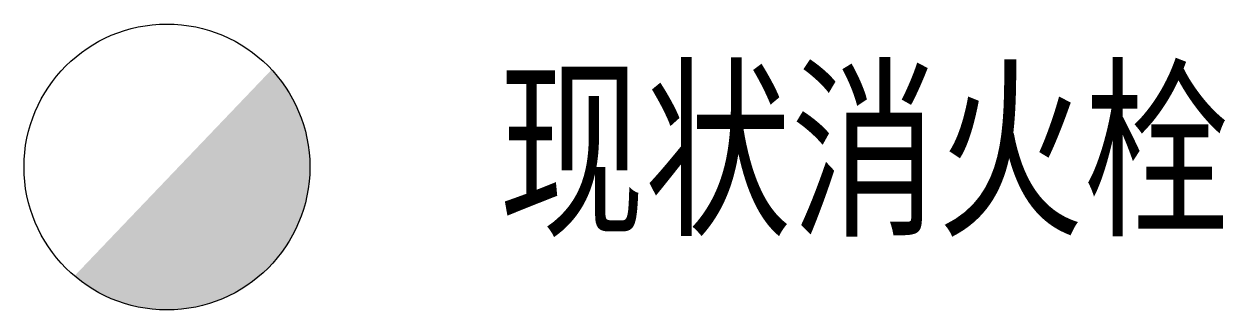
# Model space of a CAD drawing. Header units: millimetres. Extents: x -3.5 to 25.9, y -3.5 to 3.5.
import ezdxf

# ---------------------------------------------------------------- set-up
doc = ezdxf.new("R2010")
doc.units = ezdxf.units.MM
doc.layers.add('设施图块', color=7, linetype='Continuous')
doc.styles.add('设施块标注', font='SIMFANG.TTF', dxfattribs={"width": 0.75})

msp = doc.modelspace()

# ---------------------------------------------------------------- hatches: boundary and pattern name
at = {"layer": '设施图块'}
msp.add_hatch(color=5, dxfattribs=at).paths.add_polyline_path([(-2.265, -2.668, 0.639115), (3.5, 0, 0.189483), (2.563, 2.383)])

# ---------------------------------------------------------------- linework, layer by layer
at = {"layer": '设施图块', "color": 5}
msp.add_circle((0, 0), 3.5, dxfattribs=at)

# ---------------------------------------------------------------- texts
at = {"layer": '设施图块', "style": '设施块标注', "width": 0.75}
msp.add_attdef('现状消火栓', (8.122, -1.32), '现状消火栓', height=3.5, dxfattribs=at)

doc.saveas('drawing.dxf')
